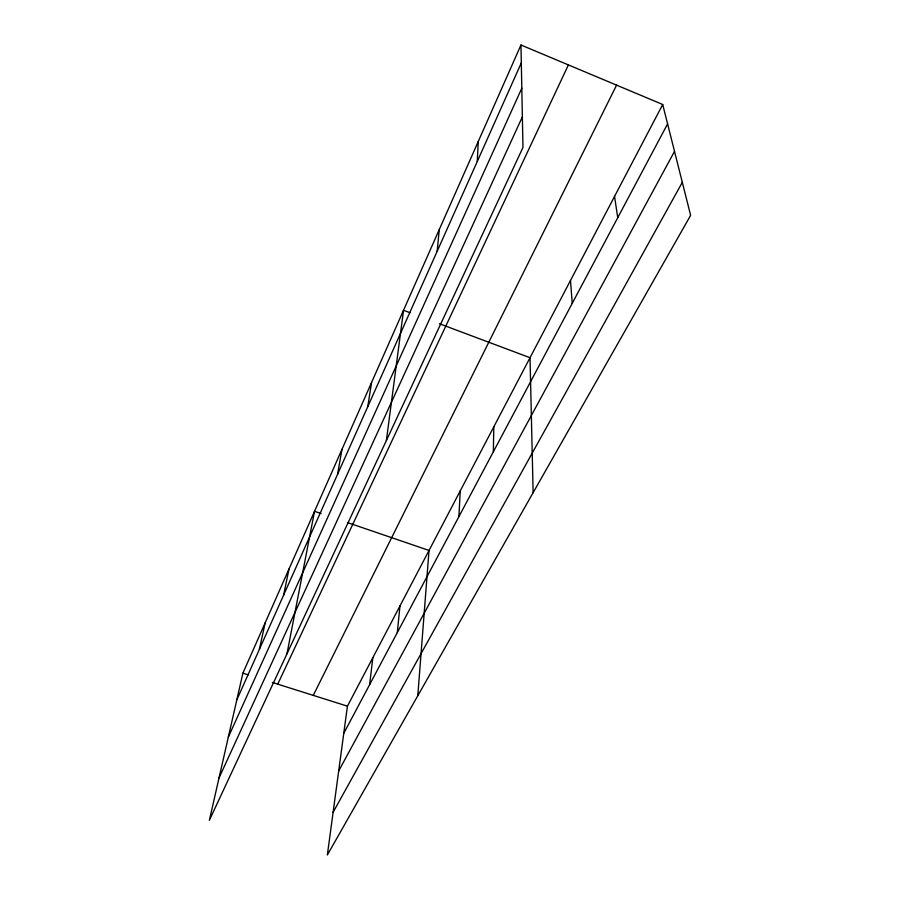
<?xml version="1.0" encoding="UTF-8"?>
<svg xmlns="http://www.w3.org/2000/svg" width="900" height="900" viewBox="0 0 900 900"><rect width="100%" height="100%" fill="white"/><g stroke="black" fill="none" stroke-linecap="round" stroke-linejoin="round"><path stroke-width="1.35" d="M493.346 451.811L493.796 426.859M458.921 516.6L460.226 490.928M477.27 161.482L478.271 141.446M417.791 695.745L429.03 550.451L347.468 522.562M437.164 251.291L439.279 229.523M397.316 632.565L399.971 605.914M369.63 684.653L372.836 657.709M386.381 440.505L403.537 310.286L409.939 312.683M662.704 104.501L347.434 706.174L327.353 855L690.626 215.359L662.704 104.501L520.965 45L242.899 673.144L209.374 820.305L522.967 147.454L520.965 45M367.762 406.676L371.565 382.489M337.556 474.334L341.989 449.303M286.976 653.805L314.539 511.312L321.131 513.562M283.59 595.181L289.001 569.002M259.38 649.373L265.174 622.822M236.79 699.964L521.314 62.854M228.308 737.179L521.809 88.222M219.004 778.005L522.371 116.865M277.74 684.158L568.395 64.913M313.279 695.385L616.579 85.14M343.766 733.331L667.586 123.885M338.681 770.996L674.516 151.38M333.113 812.284L682.312 182.351M242.899 673.144L248.254 674.842M272.374 682.459L347.434 706.174M439.38 323.719L530.021 357.705L533.126 492.683M614.543 196.403L617.738 217.71M570.488 280.496L572.243 303.322"/></g></svg>
